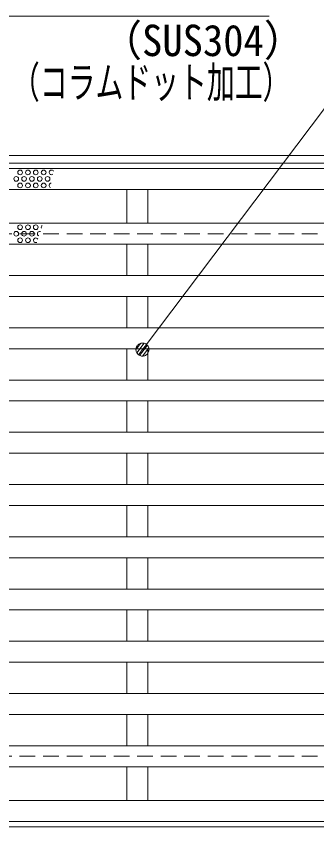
# Model space of a CAD drawing. Units: millimetres, scale not verified. Extents: x -1050 to 1050, y -742 to 742.
# Drawn here: x -386.6 to -271.6, y 250 to 560.2 of the extents above; entities that cross this region are included whole.
import ezdxf
from ezdxf.enums import TextEntityAlignment as Align

# ---------------------------------------------------------------- set-up
doc = ezdxf.new("R2010")
doc.units = ezdxf.units.MM
doc.header["$LTSCALE"] = 5
doc.linetypes.add('DASHED1', pattern=[1.8, 1.2, -0.6])
for name, color, linetype, lineweight in [('0-1_寸法注釈', 2, 'Continuous', 9), ('0-2_0', 2, 'Continuous', 9), ('0-5_枠', 7, 'Continuous', 9), ('0-6_溝開口', 4, 'DASHED1', 9), ('0-8_蓋', 5, 'Continuous', 9), ('0-A_ハッチング', 4, 'Continuous', 9)]:
    doc.layers.add(name, color=color, linetype=linetype, lineweight=lineweight)
doc.styles.add('ＭＳ ゴシック', font='')
doc.styles.get('ＭＳ ゴシック').set_extended_font_data('MS Gothic')

# ---------------------------------------------------------------- blocks, each defined once
blk = doc.blocks.new('_Dot')
at = {"layer": '0-2_0'}
for p, q in [((-2.5, 0), (-5, 0)), ((2.445, 0.5), (-2.445, 0.5)), ((1.997, 1.5), (-1.997, 1.5)), ((2.289, -0.995), (-2.289, -0.995)), ((1.499, -1.995), (-1.499, -1.995))]:
    blk.add_line(p, q, dxfattribs=at)
for points in [[(2.5, 0), (2.48, 0.313), (2.421, 0.622), (2.324, 0.92), (2.191, 1.204), (2.023, 1.469), (1.822, 1.711), (1.594, 1.926), (1.34, 2.111), (1.064, 2.262), (0.773, 2.378), (0.468, 2.456), (0.157, 2.495), (-0.157, 2.495), (-0.468, 2.456), (-0.773, 2.378), (-1.064, 2.262), (-1.34, 2.111), (-1.594, 1.926), (-1.822, 1.711), (-2.023, 1.469), (-2.191, 1.204), (-2.324, 0.92), (-2.421, 0.622), (-2.48, 0.313), (-2.5, 0), (0, 0)], [(-2.5, 0), (-2.48, -0.313), (-2.421, -0.622), (-2.324, -0.92), (-2.191, -1.204), (-2.023, -1.469), (-1.822, -1.711), (-1.594, -1.926), (-1.34, -2.111), (-1.064, -2.262), (-0.773, -2.378), (-0.468, -2.456), (-0.157, -2.495), (0.157, -2.495), (0.468, -2.456), (0.773, -2.378), (1.064, -2.262), (1.34, -2.111), (1.594, -1.926), (1.822, -1.711), (2.023, -1.469), (2.191, -1.204), (2.324, -0.92), (2.421, -0.622), (2.48, -0.313), (2.5, 0), (0, 0)]]:
    blk.add_lwpolyline(points, close=True, dxfattribs=at)

msp = doc.modelspace()

# ---------------------------------------------------------------- linework, layer by layer
at = {"layer": '0-1_寸法注釈'}
for points in [[(-289.818, 560.235), (-393.025, 560.235), (-462.481, 459.381)], [(-138.722, 560.235), (-241.929, 560.235), (-337.646, 433.416)]]:
    msp.add_lwpolyline(points, dxfattribs=at)
at = {"layer": '0-5_枠'}
for p, q in [((-523.252, 506.961), (181.748, 506.961)), ((-520.252, 503.961), (179.911, 503.961)), ((-520.252, 249.961), (183.584, 249.961))]:
    msp.add_line(p, q, dxfattribs=at)
at = {"layer": '0-6_溝開口'}
for p, q in [((-493.252, 476.961), (-18.252, 476.961)), ((-493.252, 276.961), (-18.252, 276.961))]:
    msp.add_line(p, q, dxfattribs=at)
at = {"layer": '0-8_蓋'}
for p, q in [((-518.252, 501.961), (-18.252, 501.961)), ((-514.252, 493.961), (-22.252, 493.961)), ((-344.252, 480.961), (-344.252, 493.961)), ((-336.252, 480.961), (-336.252, 493.961)), ((-514.252, 480.961), (-22.252, 480.961)), ((-514.252, 472.961), (-22.252, 472.961)), ((-344.252, 460.961), (-344.252, 472.961)), ((-336.252, 460.961), (-336.252, 472.961)), ((-514.252, 460.961), (-22.252, 460.961)), ((-514.252, 452.961), (-22.252, 452.961)), ((-344.252, 440.961), (-344.252, 452.961)), ((-336.252, 440.961), (-336.252, 452.961)), ((-514.252, 440.961), (-22.252, 440.961)), ((-514.252, 432.961), (-22.252, 432.961)), ((-344.252, 420.961), (-344.252, 432.961)), ((-336.252, 420.961), (-336.252, 432.961)), ((-514.252, 420.961), (-22.252, 420.961)), ((-514.252, 412.961), (-22.252, 412.961)), ((-344.252, 400.961), (-344.252, 412.961)), ((-336.252, 400.961), (-336.252, 412.961)), ((-514.252, 400.961), (-22.252, 400.961)), ((-514.252, 392.961), (-22.252, 392.961)), ((-344.252, 392.961), (-344.252, 380.961)), ((-336.252, 392.961), (-336.252, 380.961)), ((-514.252, 380.961), (-22.252, 380.961)), ((-514.252, 372.961), (-22.252, 372.961)), ((-344.252, 372.961), (-344.252, 360.961)), ((-336.252, 372.961), (-336.252, 360.961)), ((-514.252, 360.961), (-22.252, 360.961)), ((-514.252, 352.961), (-22.252, 352.961)), ((-344.252, 352.961), (-344.252, 340.961)), ((-336.252, 352.961), (-336.252, 340.961)), ((-514.252, 340.961), (-22.252, 340.961)), ((-514.252, 332.961), (-22.252, 332.961)), ((-344.252, 332.961), (-344.252, 320.961)), ((-336.252, 332.961), (-336.252, 320.961)), ((-514.252, 320.961), (-22.252, 320.961)), ((-514.252, 312.961), (-22.252, 312.961)), ((-344.252, 312.961), (-344.252, 300.961)), ((-336.252, 312.961), (-336.252, 300.961)), ((-514.252, 300.961), (-22.252, 300.961)), ((-514.252, 292.961), (-22.252, 292.961)), ((-344.252, 292.961), (-344.252, 280.961)), ((-336.252, 292.961), (-336.252, 280.961)), ((-514.252, 280.961), (-22.252, 280.961)), ((-514.252, 272.961), (-22.252, 272.961)), ((-344.252, 272.961), (-344.252, 259.961)), ((-336.252, 272.961), (-336.252, 259.961)), ((-514.252, 259.961), (-22.252, 259.961)), ((-518.252, 251.961), (-18.252, 251.961))]:
    msp.add_line(p, q, dxfattribs=at)
at = {"layer": '0-A_ハッチング'}
for centre in [(-385.054, 500.461), (-382.054, 500.461), (-379.054, 500.461), (-376.054, 500.461), (-386.554, 497.961), (-383.554, 497.961), (-380.554, 497.961), (-377.554, 497.961), (-374.554, 497.961), (-385.054, 495.461), (-382.054, 495.461), (-379.054, 495.461), (-376.054, 495.461), (-386.554, 476.961), (-385.054, 479.461), (-383.554, 476.961), (-382.054, 479.461), (-380.554, 476.961), (-379.054, 479.461), (-385.054, 474.461), (-382.054, 474.461)]:
    msp.add_circle(centre, 0.9, dxfattribs=at)
for centre, start, end in [((-373.054, 500.461), 31.18941, 307.71025), ((-373.054, 495.461), 95.77647, 242.2454), ((-377.554, 476.961), 72.96929, 251.47501), ((-376.054, 479.461), 126.72189, 201.11339), ((-379.054, 474.461), 27.83139, 292.58663)]:
    msp.add_arc(centre, 0.9, start, end, dxfattribs=at)

# ---------------------------------------------------------------- block references
at = {"layer": '0-1_寸法注釈', "rotation": 232.66952}
msp.add_blockref('_Dot', (-338.252, 432.621), dxfattribs=at)

# ---------------------------------------------------------------- texts
at = {"layer": '0-1_寸法注釈', "color": 7, "style": 'ＭＳ ゴシック'}
for s, width, p in [('（SUS304）', 0.95, (-354, 541.368)), ('（コラムドット加工）', 0.65, (-388.212, 525.363))]:
    msp.add_text(s, height=12.02, dxfattribs=dict(at, width=width)).set_placement(p, align=Align.BOTTOM_LEFT)

doc.saveas('drawing.dxf')
